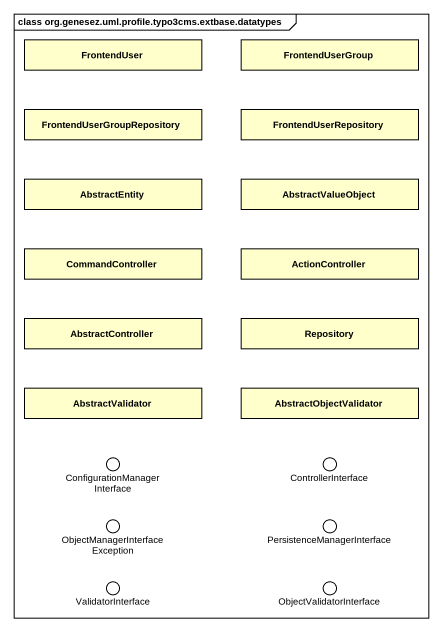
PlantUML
@startuml
mainframe class org.genesez.uml.profile.typo3cms.extbase.datatypes
allowmixing
hide circle
hide empty members
class FrontendUser
class FrontendUserGroup
class FrontendUserGroupRepository
class FrontendUserRepository
class AbstractEntity
class AbstractValueObject
class CommandController
class ActionController
class AbstractController
class Repository
class AbstractValidator
class AbstractObjectValidator
() "ConfigurationManagerInterface" as ConfigurationManagerInterfac
() ControllerInterface
() "ObjectManagerInterfaceException" as ObjectManagerInterfaceExcept
() PersistenceManagerInterface
() ValidatorInterface
() ObjectValidatorInterface
@enduml
